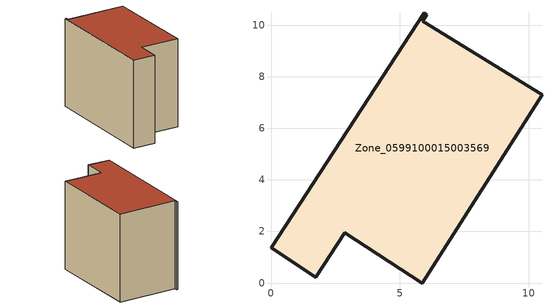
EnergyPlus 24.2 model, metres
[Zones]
Zone_0599100015003569
 floor ground (C_G): 5.89,10.15 10.52,7.3 5.87,0 2.86,1.95 1.74,0.23 0,1.36 5.95,10.48 6.05,10.42 z0.85
 wall outside (C_F): 0,1.36 1.74,0.23 2.86,1.95 5.87,0 10.52,7.3 5.89,10.15 6.05,10.42 5.95,10.48 0,1.36 z0.85:8.79
 roof outside (C_R): 5.87,0 10.52,7.3 5.89,10.15 6.05,10.42 5.95,10.48 0,1.36 1.74,0.23 2.86,1.95 z8.79
[BUILDING]
Pand.0599100015003569: North Axis=0; Terrain=City; Loads Convergence Tolerance Value=0.04; Temperature Convergence Tolerance Value=0.4; Solar Distribution=FullExterior; Maximum Number of Warmup Days=25; Minimum Number of Warmup Days=1
[Site:Location]
Rotterdam.The.Hague.AP_ZH_NLD Design_Conditions: Latitude=51.96; Longitude=4.45; Time Zone=1; Elevation=-4.5
[SITE:GROUNDTEMPERATURE:BUILDINGSURFACE]
18, 18, 18, 18, 18, 18, 18, 18, 18, 18, 18, 18
[MATERIAL] Thermal Absorptance=0.9; Solar Absorptance=0.7; Visible Absorptance=0.7
Name | Roughness | Thickness | Conductivity | Density | Specific Heat
G.TI.1965-1974 | MediumSmooth | 0.15 | 0.882353 | 540 | 1210
F.TI.1965-1974 | Rough | 0.3 | 0.697674 | 1920 | 840
R.TI.1965-1974 | MediumRough | 0.2 | 0.232558 | 1500 | 1000
[CONSTRUCTION]
C_G: G.TI.1965-1974
C_F: F.TI.1965-1974
C_R: R.TI.1965-1974
[ZONE]
Zone_0599100015003569: Type=1; Multiplier=1; Ceiling Height=Autocalculate; Volume=Autocalculate; Floor Area=autocalculate; Part of Total Floor Area=Yes
[ZONEINFILTRATION:DESIGNFLOWRATE]
Infil_Zone_0599100015003569: Zone or ZoneList or Space or SpaceList=Zone_0599100015003569; Schedule=AlwaysOn; Design Flow Rate Calculation Method=Flow/Area; Flow Rate per Floor Area=0.003; Constant Term Coefficient=1; Temperature Term Coefficient=0; Velocity Term Coefficient=0; Velocity Squared Term Coefficient=0
[HVACTEMPLATE:ZONE:IDEALLOADSAIRSYSTEM]
Zone_0599100015003569: Maximum Heating Supply Air Temperature=50; Minimum Cooling Supply Air Temperature=13; Maximum Heating Supply Air Humidity Ratio=0.0156; Minimum Cooling Supply Air Humidity Ratio=0.0077; Heating Limit=NoLimit; Cooling Limit=NoLimit; Dehumidification Control Type=ConstantSensibleHeatRatio; Cooling Sensible Heat Ratio=0.7; Dehumidification Setpoint=60; Humidification Control Type=None; Humidification Setpoint=30; Outdoor Air Method=None; Outdoor Air Flow Rate per Person=0.00944; Outdoor Air Flow Rate per Zone Floor Area=0; Outdoor Air Flow Rate per Zone=0; Demand Controlled Ventilation Type=None; Outdoor Air Economizer Type=NoEconomizer; Heat Recovery Type=None; Sensible Heat Recovery Effectiveness=0.7; Latent Heat Recovery Effectiveness=0.65
[ZONECONTROL:THERMOSTAT]
ThermostatControl_Zone_0599100015003569: Zone or ZoneList=Zone_0599100015003569; Control Type Schedule=DualSetpointControlType; Control 1=Thermostat_Zone_0599100015003569; Temperature Difference Between Cutout And Setpoint=0
[THERMOSTATSETPOINT:DUALSETPOINT]
Thermostat_Zone_0599100015003569: Heating Setpoint Temperature Schedule=HeatingSetpoint_Zone_0599100015003569; Cooling Setpoint Temperature Schedule=CoolingSetpoint_Zone_0599100015003569
[SCHEDULE:COMPACT]
HeatingSetpoint_Zone_0599100015003569: Through: 12/31, For: AllDays, Until: 24:00, 21
CoolingSetpoint_Zone_0599100015003569: Through: 12/31, For: AllDays, Until: 24:00, 24
DualSetpointControlType: Through: 12/31, For: AllDays, Until: 24:00, 4
AlwaysOn: Through: 12/31, For: AllDays, Until: 24:00, 1
